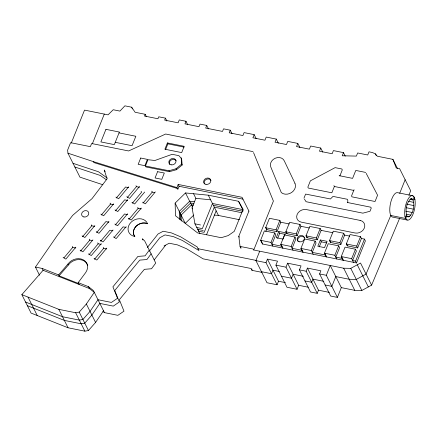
<?xml version="1.0" encoding="UTF-8"?>
<svg xmlns="http://www.w3.org/2000/svg" width="437" height="437" viewBox="0 0 437 437"><rect width="100%" height="100%" fill="white"/><g stroke="black" fill="none" stroke-linecap="round" stroke-linejoin="round"><path stroke-width="0.66" d="M347.737 202.752L347.792 200.201L347.328 199.277L332.999 196.393L330.448 198.966L305.61 194.077L303.966 198.169M411.987 198.83L410.551 199.043C406.366 203.238 405.159 210.17 406.776 215.763L407.901 216.927L409.338 216.719C413.517 212.524 414.724 205.592 413.112 199.999L411.987 198.83L410.704 198.573M71.318 142.965L84.527 110.108L108.048 114.844L113.216 109.742L119.935 111.096L124.884 105.836L131.608 107.191L135.126 112.271L145.204 114.303L146.373 116.63M92.344 143.8L104.29 114.09M145.204 114.303L144.505 116.045L157.948 118.755L158.735 116.794L165.459 118.148L166.912 121.054M145.434 166.011L147.963 159.718L154.889 160.494L172.162 154.305L178.88 155.659L181.628 158.735L182.153 165.011L176.504 169.687L169.419 171.67L145.898 166.929L145.434 166.011L168.961 170.747L176.045 168.764L181.688 164.088L181.169 157.812M165.459 118.148L164.667 120.109L178.11 122.819L179.279 119.918L185.998 121.273L187.746 124.764M167.415 142.932L164.886 149.219L181.688 152.606L184.217 146.319L167.415 142.932L167.874 143.855L165.601 149.514M185.998 121.273L184.955 123.862L198.972 126.686L200.015 124.097L206.734 125.446L208.482 128.942M178.176 184.447L179.099 186.288L177.837 189.434L176.914 187.588L178.176 184.447L242.027 197.311L248.943 211.137M206.734 125.446L205.69 128.041L222.493 131.428L223.536 128.833L230.261 130.188L232.009 133.678M199.933 233.79L194.951 223.842L192.078 207.777L195.869 198.343L193.564 193.738M230.261 130.188L229.217 132.782L242.912 135.541L244.092 132.602L254.176 134.634L256.213 138.704M206.537 234.756L216.146 210.858M254.176 134.634L252.908 137.775L264.959 140.206L266.22 137.06L276.304 139.092L278.342 143.161M276.304 139.092L275.037 142.233L286.47 144.538L287.737 141.391L297.816 143.423L299.858 147.498M240.803 246.894L240.967 248.249L240.044 246.408L238.81 236.248L248.921 211.093M259.715 251.199L255.924 260.632L266.996 282.744L277.074 284.777L266.007 262.664L267.428 259.125L277.511 261.157L275.911 265.139L286.978 287.251L297.062 289.283L285.989 267.171L287.59 263.183L301.033 265.893L299.432 269.88L310.505 291.992L317.224 293.342L306.157 271.235L307.419 268.089L320.862 270.798L319.594 273.939L330.667 296.051L337.386 297.406L326.319 275.294L330.252 265.516L341.319 287.622L354.762 290.332L361.841 290.474L371.597 285.142L360.525 263.03L350.769 268.362L343.69 268.22L253.739 249.991L273.404 201.069L253.515 152.557M297.816 143.423L296.554 146.57L309.391 149.159L310.658 146.013L320.736 148.045L322.779 152.114M361.437 238.493L357.646 247.926L347.229 245.823L346.306 243.983L350.103 234.549L360.514 236.646L361.437 238.493L364.463 239.099L365.387 240.94L356.537 262.954L262.44 243.993L260.599 240.312L264.39 230.878L274.807 232.976L275.731 234.816L271.934 244.25L281.685 246.217M265.652 227.732L269.449 218.298L279.86 220.395L280.783 222.242L276.992 231.676L266.575 229.572L265.652 227.732L276.069 229.829L276.992 231.676M265.816 231.463L266.575 229.572M272.857 246.097L271.011 242.409L274.807 232.976M276.069 229.829L279.86 220.395M278.784 231.43L276.255 237.717L282.974 239.072L285.503 232.784L278.784 231.43L279.707 233.271L277.681 238.302M282.608 248.058L280.762 244.376L284.553 234.942L294.97 237.04L295.893 238.881L292.102 248.314L301.847 250.281M285.82 231.796L289.611 222.362L300.028 224.46L300.951 226.3L297.155 235.734L286.743 233.637L285.82 231.796L296.231 233.893L297.155 235.734M320.736 148.045L319.474 151.186L332.147 153.742L333.409 150.596L343.493 152.628L345.241 156.118M293.019 250.155L291.179 246.473L294.97 237.04M296.231 233.893L300.028 224.46M277.074 284.777L278.5 281.237L267.428 259.125M302.77 252.122L300.924 248.435L304.715 239.001L315.132 241.098L316.055 242.945L312.264 252.378L325.374 255.017M305.982 235.86L309.773 226.426L320.19 228.524L321.113 230.365L317.322 239.798L306.905 237.701L305.982 235.86L316.399 237.957L317.322 239.798M343.493 152.628L342.231 155.774L356.373 156.102L357.641 152.955L367.719 154.988L368.986 151.841L372.346 152.518L375.367 153.84L377.349 156.233L392.89 159.363L397.55 168.671M333.901 185.583L334.365 186.501L331.836 192.793L308.309 188.052L307.85 187.129L310.379 180.842L335.108 167.633L341.827 168.988L342.291 169.906L339.855 175.974M313.187 254.219L311.341 250.532L315.132 241.098M316.399 237.957L320.19 228.524M297.062 289.283L298.662 285.295L287.59 263.183M320.354 239.984L317.825 246.271L324.549 247.626L327.073 241.333L320.354 239.984L321.277 241.825L319.256 246.856M326.292 256.863L324.451 253.176L328.242 243.742L338.659 245.84L339.582 247.681L335.785 257.114L342.176 258.404M329.503 240.596L333.3 231.162L343.711 233.26L344.635 235.106L340.844 244.54L330.427 242.442L329.503 240.596L339.92 242.693L340.844 244.54M354.063 189.642L351.539 195.934L351.998 196.852L375.05 201.501L377.579 195.208L366.173 173.352M317.224 293.342L318.486 290.201L307.419 268.089M336.709 258.961L334.862 255.274L338.659 245.84M339.92 242.693L343.711 233.26M343.094 260.244L341.253 256.563L345.044 247.129L355.461 249.227L356.384 251.067L352.588 260.501L355.614 261.113L356.537 262.954M353.511 262.347L351.665 258.66L355.461 249.227M357.646 247.926L356.723 246.08L360.514 236.646M337.386 297.406L341.319 287.622M355.614 261.113L364.463 239.099M399.697 193.291L405.148 179.722M399.647 218.227L371.597 285.142M408.917 195.181L410.687 190.778L399.615 168.666L396.255 167.988L392.89 159.363M406.776 215.763L405.683 218.473L406.858 219.691M413.025 196.071L414.2 197.289L413.112 199.999L409.911 199.354M165.601 245.217L154.245 259.873M43.099 270.274L21.85 294.653L58.837 309.352L75.639 312.739L79.228 312.1L86.351 304.005L94.299 292.353L89.41 288.529L43.099 270.274L42.176 268.433L35.457 267.078L57.515 235.139L72.668 215.37L92.038 198.627L107.092 178.809L104.246 169.982L105.12 171.725M21.85 294.653L31.076 313.078L68.063 327.783L84.865 331.164L88.449 330.525L95.577 322.43L103.525 310.778M149.279 250.139L145.068 255.847L137.895 256.432L112.904 286.83L117.526 298.269L111.43 302.431L97.986 299.722L90.038 311.373L82.915 319.469L79.332 320.108L62.529 316.727L25.543 302.022M151.126 253.826L146.908 259.534L139.742 260.119L114.751 290.512L119.372 301.951L113.276 306.118L99.833 303.409L91.885 315.055L84.762 323.156L81.178 323.795L64.376 320.408L27.384 305.709M79.119 284.471L78.196 282.63L85.674 272.579A11.122 9.243 -26.6 0 0 82.964 259.649A11.122 9.243 -26.6 0 0 67.975 264.03L58.602 274.906L59.525 276.747M147.378 247.495L158.019 234.019L163.181 231.244L171.479 232.916L180.585 236.805L197.12 246.867L198.961 250.554L182.431 240.492L173.325 236.597L165.028 234.926L159.866 237.701L149.225 251.177M63.988 257.83L72.76 247.369L75.727 247.97M82.555 236.761L91.765 225.776L94.731 226.377M101.335 215.026L110.545 204.046L113.511 204.642M116.34 197.999L125.55 187.02L128.516 187.615M75.858 247.167L65.845 259.108L63.092 257.431M94.862 225.574L84.849 237.515L82.09 235.838M113.647 203.839L103.629 215.78L100.876 214.103M128.647 186.817L118.635 198.753L115.881 197.082M80.583 251.078L89.793 240.099L92.163 240.574M96.675 232.582L105.885 221.603L108.851 222.198M115.455 210.82L124.66 199.84L127.626 200.436M127.233 197.628L136.442 186.648L139.408 187.249M92.89 239.891L82.877 251.832L80.124 250.155M108.982 221.395L98.97 233.336L96.216 231.659M127.762 199.633L117.75 211.574L114.991 209.897M139.54 186.446L129.527 198.387L126.774 196.71M88.979 254.793L98.183 243.813L101.149 244.409M132.367 203.221L141.577 192.242L141.118 191.319M115.292 224.973L124.501 213.993L127.467 214.589M101.286 243.606L91.273 255.547L88.514 253.87M144.674 192.034L134.662 203.975L131.908 202.298M113.003 230.009L102.99 241.951L100.231 240.274L100.696 241.197L109.9 230.212L112.866 230.812M127.599 213.791L117.586 225.727L114.827 224.05M94.49 259.305L103.7 248.32L106.666 248.921M141.146 208.908L138.179 208.307L128.97 219.292L128.505 218.369L131.264 220.046L141.277 208.105M114.308 237.302L123.081 226.847L126.047 227.442M143.046 203.079L152.251 192.1L154.627 192.575M106.797 248.118L96.785 260.059L94.031 258.382M126.178 226.639L116.166 238.58L113.412 236.903M155.353 191.898L145.341 203.833L142.582 202.156M87.739 265.538A11.122 9.243 -26.6 0 0 79.228 259.578A11.122 9.243 -26.6 0 0 68.44 264.948L59.066 275.829L78.66 283.547M175.122 203.101L185.507 192.946L208.307 195.192L238.547 201.288L243.125 209.323L234.276 231.337L228.24 235.581L221.188 237.706L197.666 232.965L175.494 215.78L175.122 203.101L185.272 223.373L193.766 215.059M164.017 245.993L169.179 243.218L177.477 244.889L186.583 248.784L203.112 258.846L251.117 268.52L252.034 270.361L261.96 272.36M195.869 198.343L210.612 199.802M194.361 201.697L189.658 201.233L179.274 211.393L179.509 219.401M193.941 203.407L190.581 203.079L180.197 213.24L180.394 219.909M193.52 205.122L191.504 204.92L181.12 215.08L181.295 221.084M214.43 215.064L218.451 215.463L239.492 219.702M365.709 172.435L355.778 170.43L352.588 178.367L339.145 175.658M253.056 151.634L165.678 134.028L128.598 150.962L91.628 143.511L90.366 146.657L70.603 142.675L67.631 150.066L67.948 153.19L79.938 177.143L102.848 184.747M119.044 132.886L135.847 136.273L132.056 145.707L115.253 142.32M167.874 143.855L184.032 147.105M412.686 195.721A12.487 4.752 -78.6 0 0 404.673 212.508A12.487 4.752 -78.6 0 0 412.468 215.414A12.487 4.752 -78.6 0 0 412.686 195.721L397.779 192.717A12.487 4.752 -78.6 0 0 390.536 203.194A12.487 4.752 -78.6 0 0 392.295 217.036L407.197 220.04M408.633 201.331L413.757 202.364M334.365 186.501L353.877 190.434M406.776 204.155L413.817 205.57M406.252 207.712L413.293 209.132M405.853 211.208L412.255 212.497M406.383 214.261L410.867 215.162M347.262 202.468L370.784 207.209L371.248 208.132L369.981 211.273L362.879 213.158L306.064 201.708L304.431 199.092M406.776 216.206L409.338 216.719M179.099 186.288L242.95 199.152M242.699 209.58L212.458 203.484L202.342 228.644L196.797 227.524M213.376 205.33L242.967 211.29M241.918 212.737L214.299 207.171L204.188 232.326L198.638 231.211L198.398 229.873M280.783 222.242L289.234 223.941M300.951 226.3L309.396 228.005M321.113 230.365L332.912 232.741M344.635 235.106L349.747 236.133M346.306 243.983L356.723 246.08M279.707 233.271L285.203 234.379M321.277 241.825L326.778 242.934M194.951 223.842L200.496 224.957M260.599 240.312L271.011 242.409M280.762 244.376L291.179 246.473M300.924 248.435L311.341 250.532M324.451 253.176L334.862 255.274M341.253 256.563L351.665 258.66M197.715 229.37L203.265 230.485M240.044 246.408L253.274 249.074L253.739 249.991M198.037 248.713L256.601 260.512M255.924 260.632L266.007 262.664M275.911 265.139L285.989 267.171M299.432 269.88L306.157 271.235M319.594 273.939L326.319 275.294M279.265 271.448L272.961 270.181L271.541 273.72L261.457 271.688M303.371 276.304L293.129 274.239L291.528 278.227L281.444 276.195M323.833 281.335L312.952 279.145L311.69 282.291L304.966 280.936M325.133 284.995L331.852 286.35L335.785 276.572L349.229 279.276L356.302 279.418L366.059 274.086L390.782 215.468L405.683 218.473L405.012 216.004M278.5 281.237L285.432 282.63M298.662 285.295L308.265 287.229M318.486 290.201L329.372 292.391M102.979 311.472L104.443 312.624L117.886 315.328L123.988 311.166L119.361 299.727L144.352 269.334L151.524 268.75L155.736 263.041L144.669 240.929L142.358 238.799L142.937 239.962M67.948 153.19L93.398 161.635L176.914 187.588M177.373 188.511L93.862 162.559L93.398 161.635M73.023 163.323L98.472 171.768L107.218 178.023M74.869 167.01L100.319 175.456L106.328 179.754M42.176 268.433L58.602 274.906M78.196 282.63L88.487 286.683L93.376 290.512L104.443 312.624M375.367 153.84L376.241 155.583M357.275 264.811L368.342 286.918M346.645 244.048L347.562 245.894M350.769 268.362L361.841 290.474M341.587 256.628L343.433 260.315M343.69 268.22L354.762 290.332M329.837 240.667L330.76 242.508M324.784 253.242L326.63 256.929M306.315 235.925L307.238 237.766M301.257 248.506L303.103 252.187M286.153 231.861L287.076 233.702M281.095 244.441L282.941 248.129M265.991 227.797L266.909 229.643M260.933 240.377L262.779 244.065M238.547 201.288L243.163 210.503M238.81 236.248L239.268 237.171M208.307 195.192L218.451 215.463M181.688 164.088L182.153 165.011M176.045 168.764L176.504 169.687M185.507 192.946L192.373 206.657M192.078 207.777L192.63 208.886M168.961 170.747L169.419 171.67M131.608 107.191L132.482 108.933M151.792 191.177L152.251 192.1M135.983 185.73L136.442 186.648M147.477 223.569L147.569 223.755A9.499 7.899 -26.6 0 0 136.142 226.35A9.499 7.899 -26.6 0 0 134.836 236.641L134.743 236.461A10.308 8.571 -26.6 0 1 130.991 222.318A10.308 8.571 -26.6 0 1 147.477 223.569A9.499 7.899 -26.6 0 0 136.049 226.164A9.499 7.899 -26.6 0 0 134.743 236.461M137.715 207.389L138.179 208.307M110.086 203.123L110.545 204.046M103.236 247.402L103.7 248.32M91.3 224.858L91.765 225.776M97.724 242.89L98.183 243.813M89.328 239.176L89.793 240.099M72.296 246.452L72.76 247.369M88.487 286.683L89.41 288.529M67.975 264.03L68.44 264.948M86.351 304.005L95.577 322.43M79.228 312.1L88.449 330.525M75.639 312.739L84.865 331.164M58.837 309.352L68.063 327.783M35.457 267.078L39.532 275.223M28.017 297.1L37.238 315.525M414.2 197.289L414.871 199.758M251.87 269.006L252.034 270.361M169.6 164.35A3.709 3.081 -26.6 0 1 171.386 159.898A3.709 3.081 -26.6 0 1 176.138 160.86M204.418 183.895A3.709 3.081 -26.6 0 1 206.209 179.449A3.709 3.081 -26.6 0 1 210.962 180.41M298.11 241.519A3.709 3.081 -26.6 0 1 299.553 237.018A3.709 3.081 -26.6 0 1 304.42 237.652M105.94 129.341L100.881 141.921L114.325 144.625L119.383 132.05L105.94 129.341M140.698 158.036L138.174 164.323L144.893 165.678L147.422 159.39L140.698 158.036M157.593 171.681L155.064 177.968L161.788 179.323L164.317 173.03L157.593 171.681M360.137 220.412L306.37 209.58A7.413 6.162 -26.6 0 0 297.116 214.518A7.413 6.162 -26.6 0 0 301.312 222.16L355.079 232.992A7.413 6.162 -26.6 0 0 364.332 228.059A7.413 6.162 -26.6 0 0 360.137 220.412M294.931 183.24L284.345 160.974A7.413 6.162 -26.6 0 0 275.217 158.238A7.413 6.162 -26.6 0 0 270.771 166.912L281.302 192.597A8.44 7.014 -26.6 0 0 291.665 192.477A8.44 7.014 -26.6 0 0 294.931 183.24M83.926 216.965A3.709 3.081 -26.6 0 0 88.733 212.835A3.709 3.081 -26.6 0 0 82.91 211.661A3.709 3.081 -26.6 0 0 83.926 216.965M205.964 184.376A3.709 3.081 -26.6 0 0 210.771 180.246A3.709 3.081 -26.6 0 0 204.948 179.072A3.709 3.081 -26.6 0 0 205.964 184.376M171.14 164.825A3.709 3.081 -26.6 0 0 175.947 160.696A3.709 3.081 -26.6 0 0 170.13 159.521A3.709 3.081 -26.6 0 0 171.14 164.825M299.787 241.847A3.709 3.081 -26.6 0 0 304.294 237.46A3.709 3.081 -26.6 0 0 298.334 236.685A3.709 3.081 -26.6 0 0 299.787 241.847"/></g></svg>
